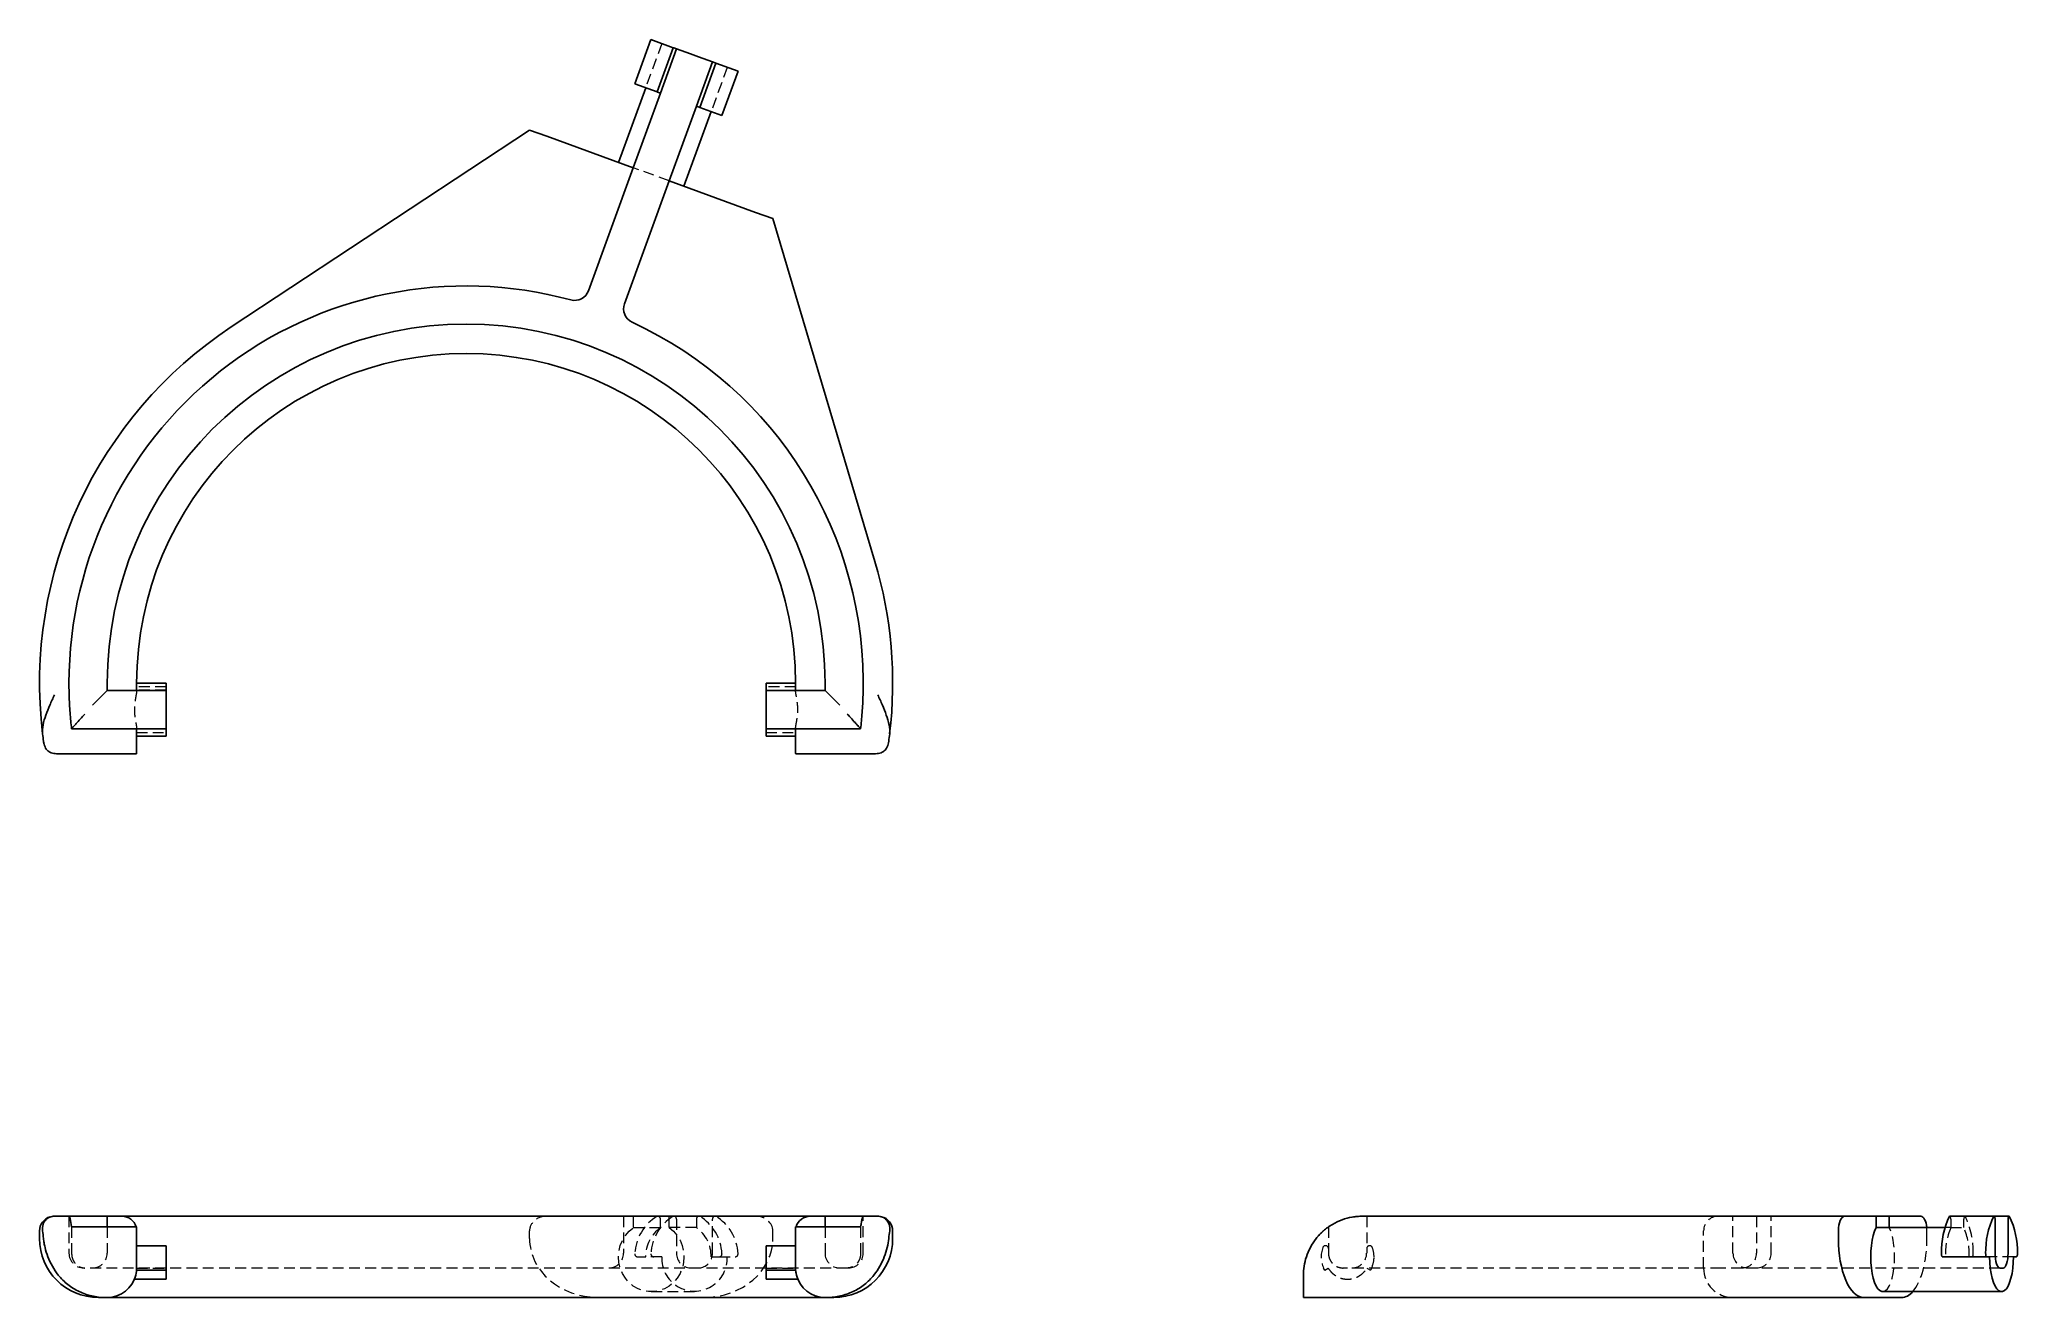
# Model space of a CAD drawing. Header units: millimetres. Extents: x 33 to 265, y 52 to 200.
import ezdxf

# ---------------------------------------------------------------- set-up
doc = ezdxf.new("R2010")
doc.units = ezdxf.units.MM
doc.linetypes.add('HIDDEN', pattern=[1.905, 1.27, -0.635])

msp = doc.modelspace()

# ---------------------------------------------------------------- linework, layer by layer
at = {"color": 7, "linetype": 'Continuous', "lineweight": 25}
for p, q in [((104.66, 199.85), (102.78, 194.66)), ((104.66, 199.85), (107.28, 198.89)), ((104.66, 199.85), (104.66, 199.85)), ((107.28, 198.89), (105.39, 193.71)), ((105.78, 193.57), (107.67, 198.75)), ((107.34, 198.87), (107.28, 198.89)), ((107.67, 198.75), (107.34, 198.87)), ((109.29, 198.16), (107.67, 198.75)), ((109.29, 198.16), (110.26, 197.81)), ((111.88, 197.22), (109.99, 192.03)), ((111.88, 197.22), (110.26, 197.81)), ((110.38, 191.89), (112.27, 197.08)), ((112.2, 197.1), (111.88, 197.22)), ((112.27, 197.08), (112.2, 197.1)), ((112.27, 197.08), (114.88, 196.13)), ((112.99, 190.94), (114.88, 196.13)), ((114.88, 196.13), (114.88, 196.13)), ((104.05, 194.2), (100.86, 185.45)), ((102.59, 184.82), (105.78, 193.57)), ((105.39, 193.71), (102.78, 194.66)), ((102.78, 194.66), (102.78, 194.66)), ((105.39, 193.71), (105.45, 193.69)), ((105.45, 193.69), (105.78, 193.57)), ((109.99, 192.03), (106.81, 183.29)), ((108.54, 182.65), (111.72, 191.4)), ((109.99, 192.03), (110.32, 191.92)), ((110.32, 191.92), (110.38, 191.89)), ((112.99, 190.94), (110.38, 191.89)), ((112.99, 190.94), (112.99, 190.94)), ((90.44, 189.24), (55.47, 166.17)), ((92.46, 188.51), (90.44, 189.24)), ((102.59, 184.82), (92.46, 188.51)), ((97.35, 170.41), (102.59, 184.82)), ((106.81, 183.29), (101.56, 168.88)), ((116.94, 179.6), (106.81, 183.29)), ((118.96, 178.86), (116.94, 179.6)), ((130.92, 138.7), (118.96, 178.86)), ((40.93, 123.57), (39.21, 121.84)), ((40.93, 124.43), (40.93, 123.57)), ((40.93, 123.57), (42.66, 123.57)), ((42.66, 123.57), (44.38, 123.57)), ((47.83, 124.43), (44.38, 124.43)), ((44.38, 123.57), (44.38, 124.43)), ((44.38, 123.57), (47.83, 123.57)), ((47.83, 124.43), (47.83, 124.24)), ((47.83, 123.57), (47.83, 124.24)), ((47.83, 121.84), (47.83, 123.57)), ((121.62, 124.43), (118.17, 124.43)), ((118.17, 124.24), (118.17, 124.43)), ((118.17, 124.24), (118.17, 123.57)), ((118.17, 123.57), (121.62, 123.57)), ((118.17, 123.57), (118.17, 121.84)), ((121.62, 124.43), (121.62, 123.57)), ((121.62, 123.57), (123.34, 123.57)), ((123.34, 123.57), (125.07, 123.57)), ((125.07, 123.57), (125.07, 124.43)), ((125.07, 123.57), (126.79, 121.84)), ((47.83, 121.84), (47.83, 120.81)), ((47.83, 119.09), (47.83, 120.81)), ((118.17, 120.81), (118.17, 121.84)), ((118.17, 120.81), (118.17, 119.09)), ((44.38, 119.09), (36.76, 119.09)), ((44.38, 116.2), (44.38, 119.09)), ((47.83, 119.09), (44.38, 119.09)), ((47.83, 118.42), (47.83, 119.09)), ((47.83, 118.42), (47.83, 118.22)), ((118.17, 119.09), (118.17, 118.42)), ((121.62, 119.09), (118.17, 119.09)), ((118.17, 118.22), (118.17, 118.42)), ((121.62, 119.09), (121.62, 116.2)), ((129.24, 119.09), (121.62, 119.09)), ((35.2, 116.15), (44.28, 116.15)), ((44.38, 118.22), (47.83, 118.22)), ((118.17, 118.22), (121.62, 118.22)), ((121.72, 116.15), (130.8, 116.15)), ((34.74, 61.96), (34.72, 61.96)), ((36.47, 61.96), (34.74, 61.96)), ((36.47, 61.96), (40.93, 61.96)), ((44.38, 60.71), (36.76, 60.71)), ((40.93, 61.96), (42.66, 61.96)), ((40.93, 61.96), (40.93, 60.71)), ((123.34, 61.96), (42.66, 61.96)), ((44.38, 55.89), (44.38, 60.71)), ((121.62, 60.71), (121.62, 55.89)), ((129.24, 60.71), (121.62, 60.71)), ((123.34, 61.96), (125.07, 61.96)), ((125.07, 61.96), (129.53, 61.96)), ((125.07, 61.96), (125.07, 60.71)), ((131.26, 61.96), (129.53, 61.96)), ((131.28, 61.96), (131.26, 61.96)), ((131.36, 61.96), (131.28, 61.96)), ((203.21, 61.96), (188.05, 61.96)), ((244.6, 61.96), (203.21, 61.96)), ((244.6, 61.96), (248.29, 61.96)), ((248.29, 60.62), (248.29, 61.96)), ((248.29, 61.96), (249.82, 61.96)), ((256.35, 60.62), (248.29, 60.62)), ((249.82, 61.96), (249.82, 60.62)), ((249.82, 61.96), (253.51, 61.96)), ((256.89, 61.96), (262.08, 61.96)), ((262.08, 61.96), (262.1, 61.96)), ((263.87, 61.96), (262.1, 61.96)), ((262.22, 57.62), (262.22, 61.62)), ((263.75, 61.62), (263.75, 57.62)), ((263.87, 61.96), (263.89, 61.96)), ((33, 60.24), (33, 59.34)), ((47.83, 58.51), (44.38, 58.51)), ((47.83, 58.28), (47.83, 58.51)), ((47.83, 58.28), (47.83, 55.64)), ((121.62, 58.51), (118.17, 58.51)), ((118.17, 58.51), (118.17, 58.28)), ((118.17, 55.64), (118.17, 58.28)), ((133, 59.34), (133, 60.24)), ((243.86, 59.34), (243.86, 60.24)), ((256.06, 57.2), (261.24, 57.2)), ((261.24, 57.2), (261.59, 57.2)), ((263.16, 55.89), (262.81, 55.89)), ((264.38, 57.2), (264.73, 57.2)), ((44.13, 54.58), (47.83, 54.58)), ((44.37, 55.64), (47.83, 55.64)), ((47.83, 55.64), (47.83, 54.58)), ((118.17, 55.64), (121.63, 55.64)), ((118.17, 54.58), (118.17, 55.64)), ((118.17, 54.58), (121.87, 54.58)), ((39.9, 52.44), (40.7, 52.44)), ((40.93, 52.44), (40.7, 52.44)), ((40.93, 52.44), (125.07, 52.44)), ((125.07, 52.44), (125.3, 52.44)), ((125.3, 52.44), (126.1, 52.44)), ((181.15, 52.44), (201.73, 52.44)), ((201.73, 52.44), (246.8, 52.44)), ((246.8, 52.44), (251.3, 52.44)), ((249.05, 53.12), (262.99, 53.12))]:
    msp.add_line(p, q, dxfattribs=at)
at = {"color": 7, "linetype": 'HIDDEN', "lineweight": 18}
for p, q in [((105.93, 199.38), (104.05, 194.2)), ((113.61, 196.59), (111.72, 191.4)), ((106.81, 183.29), (102.59, 184.82)), ((47.83, 124.01), (44.37, 124.01)), ((47.83, 123.59), (44.38, 123.59)), ((121.63, 124.01), (118.17, 124.01)), ((118.17, 123.59), (121.62, 123.59)), ((44.37, 118.65), (47.83, 118.65)), ((44.38, 119.06), (47.83, 119.06)), ((118.17, 119.06), (121.62, 119.06)), ((118.17, 118.65), (121.63, 118.65)), ((36.45, 61.96), (36.45, 57.62)), ((36.76, 60.71), (36.76, 57.62)), ((40.93, 60.71), (40.93, 57.62)), ((101.46, 61.96), (101.46, 57.62)), ((102.59, 61.96), (102.59, 60.62)), ((102.59, 60.62), (105.78, 60.62)), ((105.78, 60.62), (105.78, 61.62)), ((106.81, 60.62), (106.81, 61.96)), ((109.99, 60.62), (106.81, 60.62)), ((107.67, 61.62), (107.67, 57.62)), ((109.99, 61.62), (109.99, 60.62)), ((111.88, 57.62), (111.88, 61.62)), ((125.07, 60.71), (125.07, 57.62)), ((129.24, 60.71), (129.24, 57.62)), ((129.55, 57.62), (129.55, 61.96)), ((184.09, 60.71), (184.09, 57.62)), ((188.57, 61.96), (188.57, 57.62)), ((231.5, 57.62), (231.5, 61.96)), ((234.27, 61.96), (234.27, 57.62)), ((235.98, 57.62), (235.98, 61.96)), ((257.03, 60.62), (256.35, 60.62)), ((257.03, 61.62), (257.03, 60.62)), ((257.03, 60.62), (258.57, 60.62)), ((258.57, 60.62), (258.57, 61.62)), ((90.44, 59.34), (90.44, 60.24)), ((118.96, 59.34), (118.96, 60.24)), ((228.05, 55.89), (228.05, 60.24)), ((254.24, 59.34), (254.24, 60.24)), ((38.32, 55.89), (38.17, 55.89)), ((47.83, 55.89), (38.32, 55.89)), ((44.38, 55.88), (47.83, 55.88)), ((118.17, 55.89), (47.83, 55.89)), ((103.1, 57.2), (104.05, 57.2)), ((105.93, 57.2), (104.05, 57.2)), ((111.72, 57.2), (112.67, 57.2)), ((112.67, 57.2), (114.56, 57.2)), ((127.68, 55.89), (118.17, 55.89)), ((118.17, 55.88), (121.62, 55.88)), ((127.83, 55.89), (127.68, 55.89)), ((183.65, 55.64), (183.51, 55.89)), ((183.65, 55.64), (184.06, 55.88)), ((230.15, 55.89), (185.81, 55.89)), ((188.59, 55.88), (189.01, 55.64)), ((189.14, 55.89), (189.01, 55.64)), ((234.46, 55.89), (230.15, 55.89)), ((262.81, 55.89), (234.46, 55.89)), ((264.38, 57.2), (261.59, 57.2)), ((104.7, 53.12), (109.77, 53.12))]:
    msp.add_line(p, q, dxfattribs=at)
at = {"color": 7, "linetype": 'HIDDEN', "lineweight": 18, "flags": 128}
for points in [[(44.31, 60.71), (44.35, 60.57), (44.38, 60.24)], [(106.81, 60.62), (107.31, 60.2), (107.73, 59.71), (108.08, 59.14), (108.33, 58.52), (108.49, 57.87), (108.54, 57.2), (108.49, 56.53), (108.33, 55.87), (108.08, 55.26), (107.73, 54.69), (107.3, 54.2), (106.8, 53.78), (106.24, 53.46), (105.64, 53.24), (105.02, 53.13), (104.38, 53.13), (103.76, 53.24), (103.16, 53.46), (102.6, 53.78), (102.1, 54.2), (101.67, 54.69), (101.33, 55.26), (101.07, 55.87), (100.91, 56.53), (100.86, 57.2), (100.91, 57.87), (101.07, 58.52), (101.32, 59.14), (101.67, 59.71), (102.1, 60.2), (102.59, 60.62)], [(121.62, 60.24), (121.65, 60.57), (121.69, 60.71)], [(249.05, 53.12), (249.17, 53.13), (249.4, 53.24), (249.61, 53.46), (249.82, 53.78), (250, 54.2), (250.15, 54.69), (250.28, 55.26), (250.37, 55.87), (250.43, 56.53), (250.45, 57.2), (250.43, 57.87), (250.37, 58.52), (250.28, 59.14), (250.16, 59.71), (250, 60.2), (249.82, 60.62)], [(257.03, 61.62), (257.03, 61.68), (257.03, 61.75), (257.01, 61.81), (257, 61.86), (256.98, 61.9), (256.96, 61.94), (256.94, 61.96), (256.92, 61.96)], [(258.69, 61.96), (258.66, 61.96), (258.64, 61.94), (258.62, 61.9), (258.6, 61.86), (258.59, 61.81), (258.58, 61.75), (258.57, 61.68), (258.57, 61.62)], [(259.54, 57.2), (259.57, 57.21), (259.59, 57.23), (259.61, 57.27), (259.63, 57.31), (259.64, 57.37), (259.65, 57.43), (259.66, 57.5), (259.66, 57.57)]]:
    msp.add_lwpolyline(points, dxfattribs=at)
at = {"color": 7, "linetype": 'Continuous', "lineweight": 25, "flags": 128}
for points in [[(248.29, 60.62), (248.1, 60.2), (247.95, 59.71), (247.82, 59.14), (247.73, 58.52), (247.67, 57.87), (247.65, 57.2), (247.67, 56.53), (247.73, 55.87), (247.82, 55.26), (247.95, 54.69), (248.11, 54.2), (248.29, 53.78), (248.49, 53.46), (248.71, 53.24), (248.94, 53.13), (249.05, 53.12)], [(262.1, 61.96), (262.12, 61.96), (262.15, 61.94), (262.17, 61.9), (262.18, 61.86), (262.2, 61.81), (262.21, 61.75), (262.22, 61.68), (262.22, 61.62)], [(263.75, 61.62), (263.75, 61.68), (263.76, 61.75), (263.77, 61.81), (263.79, 61.86), (263.8, 61.9), (263.83, 61.94), (263.85, 61.96), (263.87, 61.96)], [(255.94, 57.57), (255.94, 57.5), (255.95, 57.43), (255.96, 57.37), (255.97, 57.31), (255.99, 57.27), (256.01, 57.23), (256.04, 57.21), (256.06, 57.2)], [(261.24, 57.2), (261.22, 57.21), (261.2, 57.23), (261.18, 57.27), (261.16, 57.31), (261.14, 57.37), (261.13, 57.43), (261.13, 57.5), (261.13, 57.57)], [(261.59, 57.2), (261.61, 56.53), (261.66, 55.88), (261.76, 55.26), (261.88, 54.69), (262.04, 54.2), (262.22, 53.78), (262.42, 53.46), (262.64, 53.24), (262.87, 53.13), (263.1, 53.13), (263.33, 53.24), (263.55, 53.46), (263.75, 53.78), (263.93, 54.2), (264.09, 54.69), (264.21, 55.26), (264.31, 55.88), (264.36, 56.53), (264.38, 57.2)], [(262.22, 57.62), (262.23, 57.28), (262.26, 56.96), (262.32, 56.66), (262.39, 56.4), (262.48, 56.18), (262.58, 56.02), (262.69, 55.93), (262.81, 55.89)], [(263.16, 55.89), (263.28, 55.93), (263.39, 56.02), (263.49, 56.18), (263.58, 56.4), (263.65, 56.66), (263.71, 56.96), (263.74, 57.28), (263.75, 57.62)], [(264.85, 57.57), (264.84, 57.5), (264.84, 57.43), (264.83, 57.37), (264.81, 57.31), (264.8, 57.27), (264.77, 57.23), (264.75, 57.21), (264.73, 57.2)]]:
    msp.add_lwpolyline(points, dxfattribs=at)
at = {"color": 7, "linetype": 'Continuous', "lineweight": 25}
for centre, radius, start, end in [((83, 124.43), 46.55, 74.7117, 181.6979), ((95.73, 171), 1.72, 254.7117, 340), ((103.18, 168.29), 1.72, 160, 245.2883), ((83, 124.43), 50, 123.4138, 186.8239), ((83, 124.43), 42.07, 0, 180), ((83, 124.43), 46.55, 358.3021, 65.2883), ((83, 124.43), 38.62, 0, 180), ((83, 124.43), 50, 353.1761, 16.5862), ((34.72, 60.24), 1.72, 106.1465, 180), ((42.66, 60.24), 1.72, 15.8199, 90), ((123.34, 60.24), 1.72, 90, 164.1801), ((131.28, 60.24), 1.72, 0, 75.6623), ((265.51, 57.8), 9.57, 154.1893, 181.3492), ((270.69, 57.8), 9.57, 154.1893, 181.3492), ((255.28, 57.8), 9.57, 358.6508, 25.8107), ((39.9, 59.34), 6.9, 180, 270), ((126.1, 59.34), 6.9, 270, 0), ((40.93, 55.89), 3.45, 270, 346.1135), ((125.07, 55.89), 3.45, 193.8865, 270)]:
    msp.add_arc(centre, radius, start, end, dxfattribs=at)
at = {"color": 7, "linetype": 'HIDDEN', "lineweight": 18}
for centre, radius, start, end in [((108.26, 57.28), 5.49, 121.4709, 176.9755), ((108.2, 57.24), 4.16, 125.658, 180.5361), ((110.14, 57.28), 5.49, 121.4709, 176.9755), ((105.44, 61.63), 0.335, 358.2746, 88.1638), ((107.33, 61.63), 0.335, 358.2746, 88.1638), ((110.33, 61.63), 0.335, 91.8362, 181.7254), ((107.57, 57.24), 4.16, 359.4639, 54.342), ((107.51, 57.28), 5.49, 3.0245, 58.5291), ((112.21, 61.63), 0.335, 91.8362, 181.7254), ((109.4, 57.28), 5.49, 3.0245, 58.5291), ((188.05, 55.07), 6.9, 130.726, 143.7766), ((229.78, 60.24), 1.72, 90, 180), ((264.38, 57.5), 7.98, 156.9652, 182.1083), ((251.22, 57.5), 7.98, 357.8917, 23.0348), ((250.1, 57.8), 9.57, 358.6508, 25.8107), ((186.33, 57.2), 3.1, 159.6359, 204.975), ((183.74, 58.16), 0.345, 0, 159.6359), ((188.91, 58.16), 0.345, 20.3641, 180), ((186.33, 57.2), 3.1, 0, 20.3641), ((38.17, 57.62), 1.72, 180, 270), ((39.21, 57.62), 1.72, 270, 0), ((40.93, 55.89), 3.45, 355.7432, 359.7955), ((99.73, 57.62), 1.72, 270, 0), ((103.11, 57.54), 0.337, 174.5735, 268.0061), ((105, 57.54), 0.337, 174.5735, 268.0061), ((109.77, 57.02), 3.84, 177.2128, 2.7872), ((109.34, 57.57), 1.67, 178.2746, 268.1638), ((110.2, 57.57), 1.67, 271.8362, 1.7254), ((112.66, 57.54), 0.337, 271.9939, 5.4265), ((114.54, 57.54), 0.337, 271.9939, 5.4265), ((125.07, 55.89), 3.45, 180.2045, 184.2568), ((126.79, 57.62), 1.72, 180, 270), ((127.83, 57.62), 1.72, 270, 0), ((186.84, 57.62), 1.72, 270, 0), ((186.33, 57.2), 3.1, 335.025, 0), ((231.5, 55.89), 3.45, 180, 270), ((233.22, 57.62), 1.72, 180, 270), ((232.55, 57.62), 1.72, 270, 0), ((234.26, 57.62), 1.72, 270, 0)]:
    msp.add_arc(centre, radius, start, end, dxfattribs=at)
for centre, major_axis, ratio, start_param, end_param in [((40.93, 123.57), (0, 5.9), 0.584615, 4.715958, 4.786684), ((125.07, 123.57), (0, 5.9), 0.584615, 1.496501, 1.567227), ((40.93, 119.09), (0, 5.9), 0.584615, 4.638094, 4.70882), ((125.07, 119.09), (0, 5.9), 0.584615, 1.574366, 1.645092), ((92.46, 60.24), (2.02, 0), 0.854494, 1.570796, 3.141593), ((116.94, 60.24), (2.02, 0), 0.854494, 0, 1.570796), ((253.51, 60.24), (0, 1.72), 0.425948, 4.712389, 4.935886), ((98.51, 59.34), (8.07, 0), 0.854494, 3.141593, 4.712389), ((110.89, 59.34), (8.07, 0), 0.854494, 4.712389, 6.283185), ((251.3, 59.34), (0, 6.9), 0.425948, 3.58685, 4.712389)]:
    msp.add_ellipse(centre, major_axis=major_axis, ratio=ratio, start_param=start_param, end_param=end_param, dxfattribs=at)
at = {"color": 7, "linetype": 'Continuous', "lineweight": 25}
for centre, major_axis, start_param, end_param in [((244.6, 60.24), (0, 1.72), 0, 1.570796), ((253.51, 60.24), (0, 1.72), 4.935886, 6.283185), ((246.8, 59.34), (0, 6.9), 1.570796, 3.141593), ((251.3, 59.34), (0, 6.9), 3.141593, 3.58685)]:
    msp.add_ellipse(centre, major_axis=major_axis, ratio=0.425948, start_param=start_param, end_param=end_param, dxfattribs=at)
for points, knots in [([(33.35, 118.49), (33.31, 118.82), (33.35, 119.17), (33.49, 119.92), (33.61, 120.3), (33.88, 121.07), (34.04, 121.47), (34.29, 122.06), (34.38, 122.26), (34.56, 122.66), (34.65, 122.85), (34.74, 123.05)], [0, 0, 0, 0, 0.25, 0.25, 0.5, 0.5, 0.75, 0.75, 0.875, 0.875, 1, 1, 1, 1]), ([(36.76, 119.09), (36.69, 119.67), (36.63, 120.29), (36.55, 121.3), (36.53, 121.65), (36.49, 122.34), (36.48, 122.7), (36.47, 123.05)], [0, 0, 0, 0, 0.5, 0.5, 0.75, 0.75, 1, 1, 1, 1]), ([(129.53, 123.05), (129.51, 122.34), (129.47, 121.65), (129.4, 120.64), (129.37, 120.31), (129.31, 119.68), (129.28, 119.38), (129.24, 119.09)], [0, 0, 0, 0, 0.5, 0.5, 0.75, 0.75, 1, 1, 1, 1]), ([(132.65, 118.49), (132.69, 118.82), (132.65, 119.17), (132.51, 119.92), (132.39, 120.3), (132.12, 121.07), (131.96, 121.47), (131.71, 122.06), (131.62, 122.26), (131.44, 122.66), (131.35, 122.85), (131.26, 123.05)], [0, 0, 0, 0, 0.25, 0.25, 0.5, 0.5, 0.75, 0.75, 0.875, 0.875, 1, 1, 1, 1]), ([(36.76, 119.09), (36.76, 119.09), (36.77, 119.1), (36.82, 119.16), (36.86, 119.21), (36.96, 119.31), (37.02, 119.38), (37.15, 119.52), (37.22, 119.6), (37.45, 119.85), (37.61, 120.04), (37.96, 120.42), (38.14, 120.61), (38.32, 120.81)], [0, 0, 0, 0, 0.125, 0.125, 0.25, 0.25, 0.375, 0.375, 0.5, 0.5, 0.75, 0.75, 1, 1, 1, 1]), ([(129.24, 119.09), (129.24, 119.09), (129.23, 119.1), (129.18, 119.16), (129.14, 119.21), (129.04, 119.31), (128.98, 119.38), (128.85, 119.52), (128.78, 119.6), (128.55, 119.85), (128.39, 120.04), (128.04, 120.42), (127.86, 120.61), (127.68, 120.81)], [0, 0, 0, 0, 0.125, 0.125, 0.25, 0.25, 0.375, 0.375, 0.5, 0.5, 0.75, 0.75, 1, 1, 1, 1]), ([(35.2, 116.15), (34.93, 116.15), (34.7, 116.18), (34.3, 116.29), (34.12, 116.37), (33.84, 116.61), (33.73, 116.77), (33.6, 117.06), (33.56, 117.16), (33.5, 117.39), (33.48, 117.51), (33.46, 117.64)], [0, 0, 0, 0, 0.25, 0.25, 0.5, 0.5, 0.75, 0.75, 0.875, 0.875, 1, 1, 1, 1]), ([(132.54, 117.64), (132.5, 117.38), (132.44, 117.16), (132.28, 116.77), (132.16, 116.62), (131.88, 116.37), (131.71, 116.29), (131.3, 116.18), (131.07, 116.15), (130.8, 116.15)], [0, 0, 0, 0, 0.25, 0.25, 0.5, 0.5, 0.75, 0.75, 1, 1, 1, 1]), ([(33.35, 60.24), (33.31, 60.53), (33.35, 60.78), (33.49, 61.22), (33.61, 61.4), (33.88, 61.68), (34.04, 61.79), (34.29, 61.89), (34.38, 61.92), (34.56, 61.95), (34.65, 61.96), (34.74, 61.96)], [0, 0, 0, 0, 0.25, 0.25, 0.5, 0.5, 0.75, 0.75, 0.875, 0.875, 1, 1, 1, 1]), ([(36.76, 60.71), (36.69, 61.11), (36.63, 61.42), (36.55, 61.75), (36.53, 61.83), (36.49, 61.93), (36.48, 61.96), (36.47, 61.96)], [0, 0, 0, 0, 0.5, 0.5, 0.75, 0.75, 1, 1, 1, 1]), ([(129.53, 61.96), (129.51, 61.96), (129.47, 61.85), (129.4, 61.53), (129.37, 61.4), (129.31, 61.09), (129.28, 60.91), (129.24, 60.71)], [0, 0, 0, 0, 0.5, 0.5, 0.75, 0.75, 1, 1, 1, 1]), ([(132.65, 60.24), (132.69, 60.53), (132.65, 60.78), (132.51, 61.22), (132.39, 61.4), (132.12, 61.68), (131.96, 61.79), (131.71, 61.89), (131.62, 61.92), (131.44, 61.95), (131.35, 61.96), (131.26, 61.96)], [0, 0, 0, 0, 0.25, 0.25, 0.5, 0.5, 0.75, 0.75, 0.875, 0.875, 1, 1, 1, 1]), ([(183.49, 60.24), (183.82, 60.53), (184.17, 60.78), (184.92, 61.22), (185.3, 61.4), (186.07, 61.68), (186.47, 61.79), (187.06, 61.89), (187.26, 61.92), (187.66, 61.95), (187.85, 61.96), (188.05, 61.96)], [0, 0, 0, 0, 0.25, 0.25, 0.5, 0.5, 0.75, 0.75, 0.875, 0.875, 1, 1, 1, 1]), ([(35.2, 55.07), (34.93, 55.39), (34.7, 55.74), (34.3, 56.45), (34.12, 56.83), (33.84, 57.57), (33.73, 57.94), (33.6, 58.48), (33.56, 58.66), (33.5, 59.01), (33.48, 59.18), (33.46, 59.34)], [0, 0, 0, 0, 0.25, 0.25, 0.5, 0.5, 0.75, 0.75, 0.875, 0.875, 1, 1, 1, 1]), ([(132.54, 59.34), (132.5, 59.01), (132.44, 58.67), (132.28, 57.95), (132.16, 57.57), (131.88, 56.83), (131.71, 56.46), (131.3, 55.74), (131.07, 55.39), (130.8, 55.07)], [0, 0, 0, 0, 0.25, 0.25, 0.5, 0.5, 0.75, 0.75, 1, 1, 1, 1]), ([(182.64, 59.34), (182.38, 59.01), (182.16, 58.67), (181.77, 57.95), (181.62, 57.57), (181.37, 56.83), (181.29, 56.46), (181.18, 55.74), (181.15, 55.39), (181.15, 55.07)], [0, 0, 0, 0, 0.25, 0.25, 0.5, 0.5, 0.75, 0.75, 1, 1, 1, 1]), ([(40.7, 52.44), (40.17, 52.44), (39.65, 52.5), (38.63, 52.73), (38.12, 52.9), (37.18, 53.35), (36.73, 53.63), (35.9, 54.28), (35.53, 54.65), (35.2, 55.07)], [0, 0, 0, 0, 0.25, 0.25, 0.5, 0.5, 0.75, 0.75, 1, 1, 1, 1]), ([(130.8, 55.07), (130.47, 54.65), (130.1, 54.28), (129.28, 53.64), (128.83, 53.35), (127.88, 52.91), (127.39, 52.73), (126.35, 52.5), (125.83, 52.44), (125.3, 52.44)], [0, 0, 0, 0, 0.25, 0.25, 0.5, 0.5, 0.75, 0.75, 1, 1, 1, 1]), ([(181.15, 55.07), (181.15, 54.65), (181.15, 54.28), (181.15, 53.64), (181.15, 53.35), (181.15, 52.91), (181.15, 52.73), (181.15, 52.5), (181.15, 52.44), (181.15, 52.44)], [0, 0, 0, 0, 0.25, 0.25, 0.5, 0.5, 0.75, 0.75, 1, 1, 1, 1])]:
    msp.add_open_spline(points, degree=3, knots=knots, dxfattribs=at)
at = {"color": 7, "linetype": 'HIDDEN', "lineweight": 18}
for points, knots in [([(44.38, 123.59), (44.38, 123.47), (44.36, 123.33), (44.31, 123.01), (44.28, 122.83), (44.21, 122.44), (44.18, 122.22), (44.14, 121.9), (44.14, 121.78), (44.12, 121.56), (44.12, 121.44), (44.12, 121.1), (44.13, 120.87), (44.18, 120.43), (44.21, 120.22), (44.27, 119.83), (44.31, 119.65), (44.36, 119.32), (44.38, 119.18), (44.38, 119.06)], [0, 0, 0, 0, 0.125, 0.125, 0.25, 0.25, 0.375, 0.375, 0.4375, 0.4375, 0.5, 0.5, 0.625, 0.625, 0.75, 0.75, 0.875, 0.875, 1, 1, 1, 1]), ([(44.37, 124.01), (44.37, 124.03), (44.38, 124.08), (44.38, 124.12), (44.38, 124.14)], [0, 0, 0, 0, 0.506347, 1, 1, 1, 1]), ([(121.62, 124.14), (121.62, 124.12), (121.62, 124.08), (121.63, 124.03), (121.63, 124.01)], [0, 0, 0, 0, 0.493653, 1, 1, 1, 1]), ([(121.62, 119.06), (121.62, 119.18), (121.64, 119.32), (121.69, 119.64), (121.72, 119.83), (121.79, 120.22), (121.82, 120.43), (121.86, 120.76), (121.86, 120.87), (121.88, 121.1), (121.88, 121.21), (121.88, 121.56), (121.87, 121.78), (121.82, 122.22), (121.79, 122.43), (121.73, 122.83), (121.69, 123.01), (121.64, 123.33), (121.62, 123.47), (121.62, 123.59)], [0, 0, 0, 0, 0.125, 0.125, 0.25, 0.25, 0.375, 0.375, 0.4375, 0.4375, 0.5, 0.5, 0.625, 0.625, 0.75, 0.75, 0.875, 0.875, 1, 1, 1, 1]), ([(36.76, 57.62), (36.76, 57.48), (36.77, 57.35), (36.82, 57.1), (36.86, 56.97), (36.96, 56.75), (37.02, 56.65), (37.15, 56.46), (37.22, 56.38), (37.45, 56.17), (37.61, 56.06), (37.96, 55.93), (38.14, 55.89), (38.32, 55.89)], [0, 0, 0, 0, 0.125, 0.125, 0.25, 0.25, 0.375, 0.375, 0.5, 0.5, 0.75, 0.75, 1, 1, 1, 1]), ([(44.38, 55.88), (44.36, 55.65), (44.33, 55.18), (44.19, 54.75), (44.11, 54.55), (44.13, 54.59), (44.13, 54.6)], [0, 0, 0, 0, 0.312726, 0.624472, 0.952529, 1, 1, 1, 1]), ([(121.87, 54.6), (121.87, 54.61), (121.86, 54.64), (121.73, 55), (121.63, 55.46), (121.62, 55.79), (121.62, 55.88)], [0, 0, 0, 0, 0.2616832, 0.5632131, 0.8869782, 1, 1, 1, 1]), ([(129.24, 57.62), (129.24, 57.48), (129.23, 57.35), (129.18, 57.1), (129.14, 56.97), (129.04, 56.75), (128.98, 56.65), (128.85, 56.46), (128.78, 56.38), (128.55, 56.17), (128.39, 56.06), (128.04, 55.93), (127.86, 55.89), (127.68, 55.89)], [0, 0, 0, 0, 0.125, 0.125, 0.25, 0.25, 0.375, 0.375, 0.5, 0.5, 0.75, 0.75, 1, 1, 1, 1]), ([(183.65, 55.64), (183.62, 55.68), (183.58, 55.76), (183.53, 55.85), (183.51, 55.89)], [0, 0, 0, 0, 0.506347, 1, 1, 1, 1]), ([(184.06, 55.88), (184.18, 55.68), (184.32, 55.5), (184.64, 55.18), (184.83, 55.04), (185.22, 54.82), (185.43, 54.73), (185.76, 54.64), (185.87, 54.62), (186.1, 54.59), (186.21, 54.58), (186.56, 54.58), (186.78, 54.61), (187.22, 54.73), (187.43, 54.82), (187.83, 55.04), (188.01, 55.18), (188.33, 55.5), (188.47, 55.68), (188.59, 55.88)], [0, 0, 0, 0, 0.125, 0.125, 0.25, 0.25, 0.375, 0.375, 0.4375, 0.4375, 0.5, 0.5, 0.625, 0.625, 0.75, 0.75, 0.875, 0.875, 1, 1, 1, 1]), ([(184.09, 57.62), (184.09, 57.48), (184.1, 57.35), (184.16, 57.1), (184.21, 56.97), (184.31, 56.75), (184.38, 56.65), (184.52, 56.46), (184.6, 56.38), (184.85, 56.17), (185.04, 56.06), (185.42, 55.93), (185.61, 55.89), (185.81, 55.89)], [0, 0, 0, 0, 0.125, 0.125, 0.25, 0.25, 0.375, 0.375, 0.5, 0.5, 0.75, 0.75, 1, 1, 1, 1]), ([(189.14, 55.89), (189.12, 55.85), (189.08, 55.76), (189.03, 55.68), (189.01, 55.64)], [0, 0, 0, 0, 0.493653, 1, 1, 1, 1])]:
    msp.add_open_spline(points, degree=3, knots=knots, dxfattribs=at)
at = {"color": 7, "linetype": 'Continuous', "lineweight": 25}
for points in [[(33.35, 118.49), (33.39, 118.18), (33.43, 117.9), (33.46, 117.64)], [(132.54, 117.64), (132.57, 117.9), (132.61, 118.18), (132.65, 118.49)], [(44.38, 116.2), (44.38, 116.17), (44.35, 116.15), (44.28, 116.15)], [(121.72, 116.15), (121.65, 116.15), (121.62, 116.17), (121.62, 116.2)], [(33.35, 60.24), (33.39, 59.96), (33.43, 59.67), (33.46, 59.34)], [(132.54, 59.34), (132.57, 59.67), (132.61, 59.96), (132.65, 60.24)], [(182.64, 59.34), (182.9, 59.67), (183.18, 59.96), (183.49, 60.24)], [(44.38, 55.89), (44.38, 55.61), (44.35, 55.34), (44.28, 55.07)], [(121.72, 55.07), (121.65, 55.34), (121.62, 55.61), (121.62, 55.89)]]:
    msp.add_open_spline(points, degree=3, dxfattribs=at)

doc.saveas('drawing.dxf')
